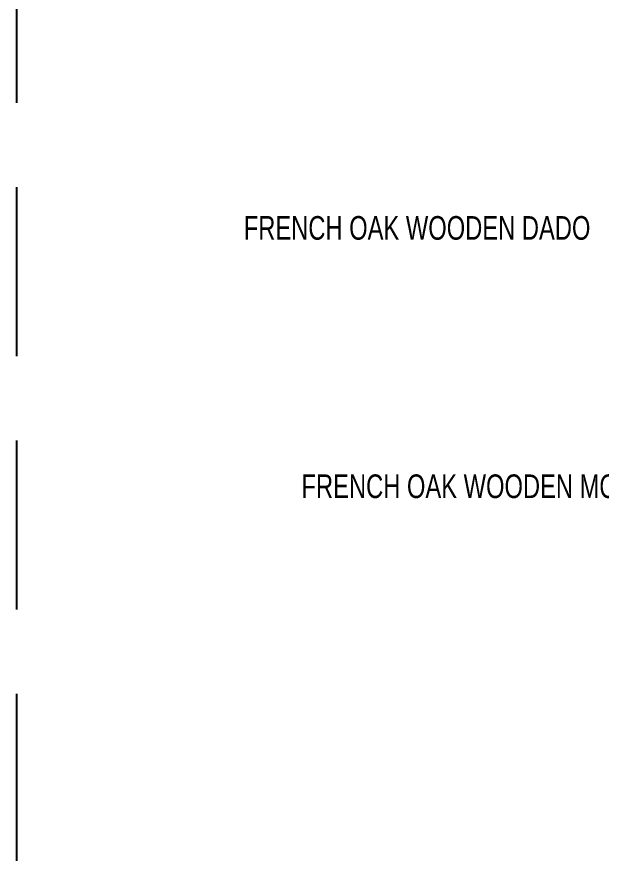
# Model space of a CAD drawing. Header units: inches. Extents: x 274057 to 444617, y 490067 to 635630.
# Drawn here: x 336149.3 to 336322.3, y 524647.9 to 524895.6 of the extents above; entities that cross this region are included whole.
import ezdxf

# ---------------------------------------------------------------- set-up
doc = ezdxf.new("R2010")
doc.units = ezdxf.units.IN
doc.header["$MEASUREMENT"] = 0
doc.linetypes.add('HIDDEN', pattern=[0.375, 0.25, -0.125])
doc.layers.add('CQ spot detail elevation', color=1, linetype='Continuous')
doc.layers.add('CQ text label', color=3, linetype='Continuous')
doc.styles.add('DIM 50', font='romans.shx', dxfattribs={"width": 0.75, "height": 100})

msp = doc.modelspace()

# ---------------------------------------------------------------- linework, layer by layer
at = {"layer": 'CQ spot detail elevation', "color": 3, "linetype": 'HIDDEN', "ltscale": 200, "elevation": -0.001342926703127967}
msp.add_lwpolyline([(336149.2857908159, 524910.5695667585), (336495.2181328057, 524910.5695667585), (336495.2181328057, 523595.1097459449), (336149.2857908159, 523595.1097459449)], close=True, dxfattribs=at)

# ---------------------------------------------------------------- texts
at = {"layer": 'CQ text label', "ltscale": 500, "char_height": 7, "width": 1867.392251551311, "attachment_point": 3, "style": 'DIM 50'}
for s, insert in [('\\pxqr;{\\fCityBlueprint|b0|i0|c2|p2;FRENCH OAK WOODEN DADO}', (336319.0401423028, 524836.5734147417, -0.01048731894053421)), ('\\pxqr;{\\fCityBlueprint|b0|i0|c2|p2;FRENCH OAK WOODEN MOLDING}', (336348.616400864, 524760.0861179887, -0.0152747349833112))]:
    msp.add_mtext(s, dxfattribs=dict(at, insert=insert))

doc.saveas('drawing.dxf')
